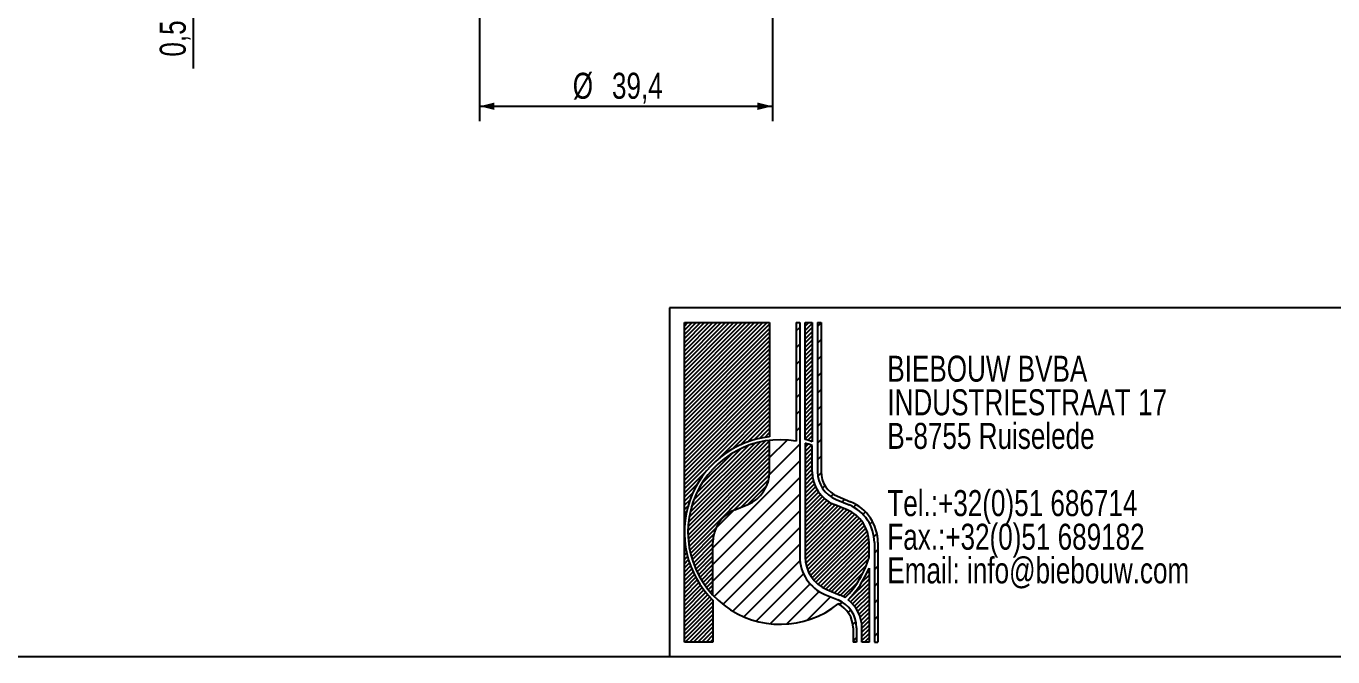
# Model space of a CAD drawing. Header units: millimetres. Extents: x 8 to 586, y 8 to 412.
# Drawn here: x 96.4 to 272.3, y 8 to 92.9 of the extents above; entities that cross this region are included whole.
import ezdxf

# ---------------------------------------------------------------- set-up
doc = ezdxf.new("R2010")
doc.units = ezdxf.units.MM
for name, color, linetype in [('DIMENSIONS', 2, 'Continuous'), ('HATCH', 3, 'Continuous'), ('TEXT', 2, 'Continuous')]:
    doc.layers.add(name, color=color, linetype=linetype)
doc.layers.add('OUTLINE', color=7, linetype='Continuous', lineweight=25)
doc.styles.add('SLDTEXTSTYLE0', font='TXT', dxfattribs={"width": 0.75})
doc.dimstyles.new('SLDDIMSTYLE0', dxfattribs={"dimtxt": 3.5, "dimasz": 2, "dimexe": 0, "dimexo": 0.0625, "dimgap": 0.875, "dimtad": 1, "dimrnd": 1e-09, "dimzin": 12, "dimdsep": 46, "dimtxsty": 'SLDTEXTSTYLE0', "dimsah": 1, "dimcen": 0.09, "dimadec": 0, "dimazin": 3, "dimtfac": 1, "dimtofl": 0, "dimtmove": 0, "dimatfit": 3, "dimfxl": 0, "dimfrac": 2, "dimtolj": 1, "dimtzin": 12, "dimarcsym": 0})
doc.dimstyles.new('SLDDIMSTYLE2', dxfattribs={"dimtxt": 3.5, "dimasz": 2, "dimexe": 0, "dimexo": 0.0625, "dimgap": 0.875, "dimtad": 1, "dimrnd": 1e-09, "dimdsep": 46, "dimtxsty": 'SLDTEXTSTYLE0', "dimblk2": 'DOT', "dimsah": 1, "dimcen": 0.09, "dimadec": 0, "dimazin": 2, "dimtfac": 1, "dimtmove": 0, "dimatfit": 0, "dimfxl": 0, "dimfrac": 2, "dimtolj": 1, "dimtzin": 12, "dimarcsym": 0})
pattern_1 = [(45, (0, 0), (-0.280633003783411, 0.2806330037834111), [])]
pattern_2 = [(45.0000000000001, (0, 0), (-1.122532015133646, 1.122532015133642), [])]

# ---------------------------------------------------------------- blocks, each defined once
blk = doc.blocks.new('SW_NOTE_0')
at = {"layer": 'TEXT', "color": 0, "char_height": 3.5, "attachment_point": 1, "style": 'SLDTEXTSTYLE0'}
for s, insert in [('BIEBOUW BVBA', (0, 4.497652582159624)), ('INDUSTRIESTRAAT 17', (0, -0.02804194829763434)), ('B-8755 Ruiselede', (0, -4.553736478754892)), ('Tel.:+32(0)51 686714', (0, -13.60512553966941)), ('Fax.:+32(0)51 689182', (0, -18.13082007012667)), ('Email: info@biebouw.com', (0, -22.65651460058393))]:
    blk.add_mtext(s, dxfattribs=dict(at, insert=insert))
blk = doc.blocks.new('_Dot')
at = {"color": 0, "linetype": 'ByBlock', "lineweight": -2}
blk.add_line((-0.5, 0), (-1, 0), dxfattribs=at)
at = {"color": 0, "linetype": 'ByBlock', "const_width": 0.5}
blk.add_lwpolyline([(-0.25, 0, 1), (0.25, 0, 1)], format="xyb", close=True, dxfattribs=at)
blk = doc.blocks.new('_D_2')
at = {"layer": 'DIMENSIONS'}
for p, q in [((118.883974579228, 99.18348117679), (118.883974579228, 103.18348117679)), ((157.3789745792281, 99.18348117679), (116.883974579228, 99.18348117679)), ((138.4589745792281, 98.68348117678998), (116.883974579228, 98.68348117678998)), ((118.883974579228, 98.68348117678998), (118.883974579228, 99.18348117679)), ((118.883974579228, 98.68348117678998), (118.883974579228, 87.23055664656663))]:
    blk.add_line(p, q, dxfattribs=at)
blk.add_solid([(118.883974579228, 98.68348117678998), (118.383974579228, 96.68348117678998), (119.383974579228, 96.68348117678998)], dxfattribs=at)
at = {"layer": 'DIMENSIONS', "rotation": 270.0000000000004}
blk.add_blockref('_Dot', (118.883974579228, 99.18348117679), dxfattribs=at)
at = {"layer": 'DIMENSIONS', "insert": (114.3722376646491, 88.81805664656663), "char_height": 3.5, "attachment_point": 1, "rotation": 90, "style": 'SLDTEXTSTYLE0'}
blk.add_mtext('0,5', dxfattribs=at)
blk = doc.blocks.new('_D_5')
at = {"layer": 'DIMENSIONS'}
for p, q in [((157.4339745792281, 120.30348117679), (157.4339745792281, 80.13348117678999)), ((196.8339745792282, 120.30348117679), (196.8339745792282, 80.13348117678999)), ((157.4339745792281, 82.13348117678999), (196.8339745792282, 82.13348117678999))]:
    blk.add_line(p, q, dxfattribs=at)
for points in [[(157.4339745792281, 82.13348117678999), (159.4339745792281, 81.63348117678999), (159.4339745792281, 82.63348117678999)], [(196.8339745792282, 82.13348117678999), (194.8339745792282, 82.63348117678999), (194.8339745792282, 81.63348117678999)]]:
    blk.add_solid(points, dxfattribs=at)
at = {"layer": 'DIMENSIONS', "char_height": 3.5, "attachment_point": 1, "style": 'SLDTEXTSTYLE0'}
for s, insert in [('%%c', (169.9710396679855, 86.64521826599186)), ('39,4', (175.2472763543761, 86.64521809136887))]:
    blk.add_mtext(s, dxfattribs=dict(at, insert=insert))

msp = doc.modelspace()

# ---------------------------------------------------------------- hatches: boundary and pattern name
at = {"layer": 'HATCH'}
h = msp.add_hatch(dxfattribs=at)
h.set_pattern_fill('ANSI31', color=256, scale=0.125, style=0)
h.set_pattern_definition(pattern_1)
edge = h.paths.add_edge_path(flags=0)
edge.add_arc((197.8999999999999, 24.81111111111201), 12.89999999999979, 96.3793702084426, 180, ccw=False)
edge.add_line((196.4666666666665, 37.63123418211034), (196.4666666666665, 53.00000000000038))
edge.add_line((196.4666666666665, 53.00000000000038), (184.9999999999998, 53.00000000000038))
edge.add_line((184.9999999999998, 53.00000000000038), (184.9999999999998, 24.81111111111201))
h = msp.add_hatch(dxfattribs=at)
h.set_pattern_fill('LINE', color=256, scale=0.5, angle=45.0000000000001, style=0)
h.set_pattern_definition(pattern_2)
edge = h.paths.add_edge_path(flags=0)
edge.add_line((200.0499999999998, 53.00000000000038), (200.0499999999998, 37.04586100386642))
edge.add_arc((197.8999999999999, 24.81111111111201), 12.42222222222082, 80.03323369975537, 96.62580956482374)
edge.add_line((196.4666666666665, 37.15036394480542), (196.4666666666665, 32.93333333333326))
edge.add_arc((191.6888888888885, 32.93333333333326), 4.777777777777992, 292.61986494804023, 360, ccw=False)
edge.add_line((193.5264957264954, 28.52307692307666), (191.7623931623932, 27.78803418803433))
edge.add_arc((193.6000000000002, 23.37777777777772), 4.77777777777777, 112.6198649480405, 180)
edge.add_line((188.8222222222226, 23.37777777777772), (188.8222222222226, 16.3313967553349))
edge.add_arc((197.8999999999999, 24.81111111111201), 12.42222222222082, 223.049079800242, 308.804006026696)
edge.add_arc((204.1111111111113, 11.91111111111098), 3.583333333333258, -7.958078640513122e-13, 63.95466943930131, ccw=False)
edge.add_line((207.6944444444446, 11.91111111111098), (207.6944444444446, 10.00000000000023))
edge.add_line((207.6944444444446, 10.00000000000023), (208.1722222222219, 10.00000000000023))
edge.add_line((208.1722222222219, 10.00000000000023), (208.1722222222219, 11.91111111111098))
edge.add_arc((204.1111111111113, 11.91111111111098), 4.061111111110831, 0, 67.38013505196817)
edge.add_line((205.6730769230765, 15.6598290598291), (203.9089743589739, 16.39487179487187))
edge.add_arc((206.022222222222, 21.46666666666652), 5.494444444444417, 179.9999999999946, 247.3801350519557, ccw=False)
edge.add_line((200.5277777777776, 21.46666666666697), (200.5277777777776, 53.00000000000038))
edge.add_line((200.5277777777776, 53.00000000000038), (200.0499999999998, 53.00000000000038))
h = msp.add_hatch(dxfattribs=at)
h.set_pattern_fill('ANSI31', color=256, scale=0.125, style=0)
h.set_pattern_definition(pattern_1)
edge = h.paths.add_edge_path(flags=0)
edge.add_arc((197.8999999999999, 24.81111111111201), 12.89999999999925, 70.52877936550652, 74.97388624088018, ccw=False)
edge.add_line((202.2000000000001, 36.97334774751981), (202.2000000000001, 53.00000000000038))
edge.add_line((202.2000000000001, 53.00000000000038), (201.2444444444441, 53.00000000000038))
edge.add_line((201.2444444444441, 53.00000000000038), (201.2444444444441, 37.27003126327632))
h = msp.add_hatch(dxfattribs=at)
h.set_pattern_fill('LINE', color=256, scale=0.5, angle=45.0000000000001, style=0)
h.set_pattern_definition(pattern_2)
edge = h.paths.add_edge_path(flags=0)
edge.add_line((211.0388888888883, 10.00000000000023), (211.0388888888883, 23.37777777777772))
edge.add_arc((205.066666666666, 23.37777777777772), 5.972222222222335, 0, 67.38013505196155)
edge.add_line((207.3636752136744, 28.89059829059849), (205.5995726495722, 29.62564102564125))
edge.add_arc((206.9777777777772, 32.93333333333326), 3.583333333332913, 180, 247.3801350519601, ccw=False)
edge.add_line((203.3944444444444, 32.93333333333326), (203.3944444444444, 53.00000000000038))
edge.add_line((203.3944444444444, 53.00000000000038), (202.9166666666661, 53.00000000000038))
edge.add_line((202.9166666666661, 53.00000000000038), (202.9166666666661, 32.93333333333326))
edge.add_arc((206.9777777777772, 32.93333333333326), 4.061111111111019, 180, 247.3801350519551)
edge.add_line((205.4158119658111, 29.18461538461558), (207.1799145299137, 28.44957264957281))
edge.add_arc((205.066666666666, 23.37777777777772), 5.494444444444536, -7.958078640513122e-13, 67.38013505196102, ccw=False)
edge.add_line((210.5611111111105, 23.37777777777772), (210.5611111111105, 10.00000000000023))
edge.add_line((210.5611111111105, 10.00000000000023), (211.0388888888883, 10.00000000000023))
h = msp.add_hatch(dxfattribs=at)
h.set_pattern_fill('ANSI31', color=256, scale=0.125, style=0)
h.set_pattern_definition(pattern_1)
edge = h.paths.add_edge_path(flags=0)
edge.add_line((196.4666666666665, 32.93333333333326), (196.4666666666665, 37.15036394480542))
edge.add_arc((197.8999999999999, 24.81111111111201), 12.42222222222082, 96.62580956482374, 223.049079800242)
edge.add_line((188.8222222222226, 16.3313967553349), (188.8222222222226, 23.37777777777772))
edge.add_arc((193.6000000000002, 23.37777777777772), 4.77777777777777, 112.61986494803969, 180, ccw=False)
edge.add_line((191.7623931623932, 27.78803418803433), (193.5264957264954, 28.52307692307666))
edge.add_arc((191.6888888888885, 32.93333333333326), 4.777777777777992, 292.619864948041, 360.0000000000008)
h = msp.add_hatch(dxfattribs=at)
h.set_pattern_fill('ANSI31', color=256, scale=0.125, style=0)
h.set_pattern_definition(pattern_1)
edge = h.paths.add_edge_path(flags=0)
edge.add_line((202.2000000000001, 32.93333333333326), (202.2000000000001, 36.46536376575504))
edge.add_arc((197.8999999999999, 24.81111111111201), 12.42222222222142, 69.74775325781039, 74.38150172435162)
edge.add_line((201.2444444444441, 36.77465140219116), (201.2444444444441, 21.46666666666697))
edge.add_arc((206.022222222222, 21.46666666666652), 4.777777777777787, 179.9999999999947, 247.3801350519586)
edge.add_line((204.1846153846151, 17.05641025641036), (205.9487179487182, 16.32136752136758))
edge.add_arc((204.1111111111113, 11.91111111111098), 4.777777777778035, 58.20753195096859, 67.38013505195858, ccw=False)
edge.add_arc((197.8999999999999, 24.81111111111201), 12.42222222222245, 314.6385798455304, 344.0576313943708)
edge.add_line((209.8444444444444, 21.39909530636341), (209.8444444444444, 23.37777777777772))
edge.add_arc((205.066666666666, 23.37777777777772), 4.777777777778299, 0, 67.38013505195484)
edge.add_line((206.9042735042734, 27.78803418803434), (205.1401709401707, 28.52307692307667))
edge.add_arc((206.9777777777772, 32.93333333333326), 4.777777777777462, 180, 247.3801350519645, ccw=False)
h = msp.add_hatch(dxfattribs=at)
h.set_pattern_fill('ANSI31', color=256, scale=0.125, style=0)
h.set_pattern_definition(pattern_1)
edge = h.paths.add_edge_path(flags=0)
edge.add_arc((197.8999999999999, 24.81111111111201), 12.89999999999979, 180, 225.2750868450694, ccw=False)
edge.add_line((184.9999999999998, 24.81111111111201), (184.9999999999998, 10.00000000000023))
edge.add_line((184.9999999999998, 10.00000000000023), (188.8222222222226, 10.00000000000023))
edge.add_line((188.8222222222226, 10.00000000000023), (188.8222222222226, 15.64574419989162))
h = msp.add_hatch(dxfattribs=at)
h.set_pattern_fill('ANSI31', color=256, scale=0.125, style=0)
h.set_pattern_definition(pattern_1)
edge = h.paths.add_edge_path(flags=0)
edge.add_arc((197.8999999999999, 24.81111111111201), 12.90000000000028, 315.0375474160753, 337.8083934337228, ccw=False)
edge.add_arc((204.1111111111113, 11.91111111111098), 4.777777777777471, -7.958078640513122e-13, 52.37874481333131, ccw=False)
edge.add_line((208.8888888888884, 11.91111111111098), (208.8888888888884, 10.00000000000023))
edge.add_line((208.8888888888884, 10.00000000000023), (209.8444444444444, 10.00000000000023))
edge.add_line((209.8444444444444, 10.00000000000023), (209.8444444444444, 19.93871468701114))

# ---------------------------------------------------------------- linework, layer by layer
at = {"layer": 'OUTLINE'}
for p, q in [((586, 55.00000000000016), (183, 55.00000000000016)), ((183, 55.00000000000016), (183, 8.000000000000007)), ((185.0000000000014, 53.00000000000207), (196.4666666666665, 53.00000000000038)), ((185.0000000000014, 10.00000000000192), (185.0000000000014, 53.00000000000207)), ((196.4666666666665, 53.00000000000038), (196.4666666666665, 37.63123418211034)), ((200.0499999999997, 52.99999999999772), (200.527777777777, 52.99999999999772)), ((200.0499999999997, 52.99999999999772), (200.0499999999998, 37.04586100386642)), ((200.527777777777, 52.99999999999772), (200.5277777777776, 21.46666666666697)), ((201.2444444444441, 53.00000000000038), (202.2000000000001, 53.00000000000038)), ((201.2444444444441, 37.27003126327632), (201.2444444444441, 53.00000000000038)), ((202.2000000000001, 53.00000000000038), (202.2000000000001, 36.97334774751981)), ((202.9166666666661, 53.00000000000038), (203.3944444444444, 53.00000000000038)), ((202.9166666666661, 53.00000000000038), (202.9166666666661, 32.93333333333326)), ((203.3944444444444, 53.00000000000038), (203.3944444444444, 32.93333333333326)), ((196.4666666666666, 32.93333333333104), (196.4666666666666, 37.1503639448032)), ((201.2444444444441, 36.77465140219116), (201.2444444444441, 21.46666666666697)), ((202.2000000000001, 32.93333333333326), (202.2000000000001, 36.46536376575504)), ((191.7623931623932, 27.78803418803433), (193.5264957264954, 28.52307692307665)), ((206.9042735042734, 27.78803418803433), (205.1401709401707, 28.52307692307665)), ((205.4158119658111, 29.18461538461559), (207.1799145299137, 28.44957264957282)), ((205.5995726495722, 29.62564102564125), (207.3636752136744, 28.89059829059848)), ((188.8222222222226, 16.3313967553349), (188.8222222222226, 23.37777777777772)), ((209.8444444444444, 21.39909530636341), (209.8444444444444, 23.37777777777772)), ((210.5611111111105, 23.37777777777772), (210.5611111111105, 10.00000000000023)), ((211.0388888888883, 23.37777777777772), (211.0388888888883, 10.00000000000023)), ((209.8444444444444, 19.93871468701114), (209.8444444444443, 9.999999999997803)), ((203.9089743589758, 16.39487179487036), (205.6730769230784, 15.65982905982759)), ((204.1846153846178, 17.05641025640913), (205.9487179487203, 16.32136752136642)), ((188.8222222222226, 15.64574419989162), (188.8222222222226, 10.00000000000023)), ((207.6944444444466, 11.91111111110882), (207.6944444444466, 9.999999999998064)), ((208.1722222222242, 11.91111111110882), (208.1722222222242, 9.999999999998064)), ((208.888888888891, 9.999999999998066), (208.888888888891, 11.91111111110882)), ((188.8222222222226, 10.00000000000023), (185.0000000000014, 10.00000000000192)), ((208.1722222222242, 9.999999999998064), (207.6944444444466, 9.999999999998064)), ((209.8444444444443, 9.999999999997803), (208.888888888891, 9.999999999998066)), ((210.5611111111105, 10.00000000000023), (211.0388888888883, 10.00000000000023)), ((586, 8.000000000000007), (8.000000000000007, 8.000000000000007))]:
    msp.add_line(p, q, dxfattribs=at)
for centre, radius, start, end in [((197.8999999999999, 24.81111111111201), 12.90000000000003, 96.37937020844342, 225.2750868450703), ((197.8999999999999, 24.81111111111201), 12.4222222222215, 80.03323369975537, 308.804006026696), ((197.8999999999999, 24.81111111111201), 12.8999999999993, 70.52877936550735, 74.97388624088094), ((197.8999999999999, 24.81111111111201), 12.42222222222159, 69.74775325781039, 74.38150172435162), ((191.6888888888885, 32.93333333333326), 4.777777777778084, 292.619864948041, 359.9999999999742), ((206.9777777777772, 32.93333333333326), 4.777777777777819, 180, 247.3801350519653), ((206.9777777777772, 32.93333333333326), 4.061111111111046, 180, 247.3801350519551), ((206.9777777777772, 32.93333333333326), 3.583333333332998, 180, 247.3801350519609), ((205.066666666666, 23.37777777777772), 5.4944444444446, 0, 67.38013505196184), ((205.066666666666, 23.37777777777772), 5.972222222222405, 0, 67.38013505196152), ((193.6000000000002, 23.37777777777772), 4.777777777777994, 112.6198649480405, 180), ((205.066666666666, 23.37777777777772), 4.777777777778425, 0, 67.38013505195477), ((206.022222222222, 21.46666666666652), 5.494444444445012, 179.9999999999954, 247.3801350519811), ((206.022222222222, 21.46666666666652), 4.77777777777797, 179.9999999999947, 247.3801350519938), ((197.8999999999999, 24.81111111111201), 12.42222222222249, 314.6385798455306, 344.0576313943708), ((197.8999999999999, 24.81111111111201), 12.90000000000048, 315.0375474160778, 337.8083934337236), ((204.1111111111134, 11.91111111110964), 4.777777777778155, 58.20753195099907, 67.3801350519603), ((204.1111111111134, 11.91111111110964), 4.061111111110837, 359.9999999999893, 67.38013505196913), ((204.1111111111134, 11.91111111110964), 3.583333333333552, 359.9999999999877, 63.95466943934127), ((204.1111111111134, 11.91111111110964), 4.777777777777651, 359.999999999991, 52.37874481336162)]:
    msp.add_arc(centre, radius, start, end, dxfattribs=at)

# ---------------------------------------------------------------- block references
at = {"layer": 'TEXT'}
msp.add_blockref('SW_NOTE_0', (212.3116075914335, 44.05647200903432), dxfattribs=at)

# ---------------------------------------------------------------- dimensions: what is measured, and where the dimension line sits
at = {"layer": 'DIMENSIONS'}
dim = msp.add_linear_dim(base=(196.8339745792282, 82.13348117678999), p1=(157.4339745792281, 121.30348117679), p2=(196.8339745792282, 121.30348117679), text='%%c<>', dimstyle='SLDDIMSTYLE0', dxfattribs=at)
dim.commit()
dim.dimension.update_dxf_attribs({"geometry": '_D_5', "text_midpoint": (177.1339745792281, 82.13348117678999), "dimtype": 160})
dim = msp.add_linear_dim(base=(118.883974579228, 99.18348117679), p1=(139.4589745792281, 98.68348117678998), p2=(158.3789745792281, 99.18348117679), angle=90.0000000000002, dimstyle='SLDDIMSTYLE2', dxfattribs=at)
dim.commit()
dim.dimension.update_dxf_attribs({"geometry": '_D_2', "text_midpoint": (118.883974579228, 92.05006848088615), "dimtype": 160})

doc.saveas('drawing.dxf')
